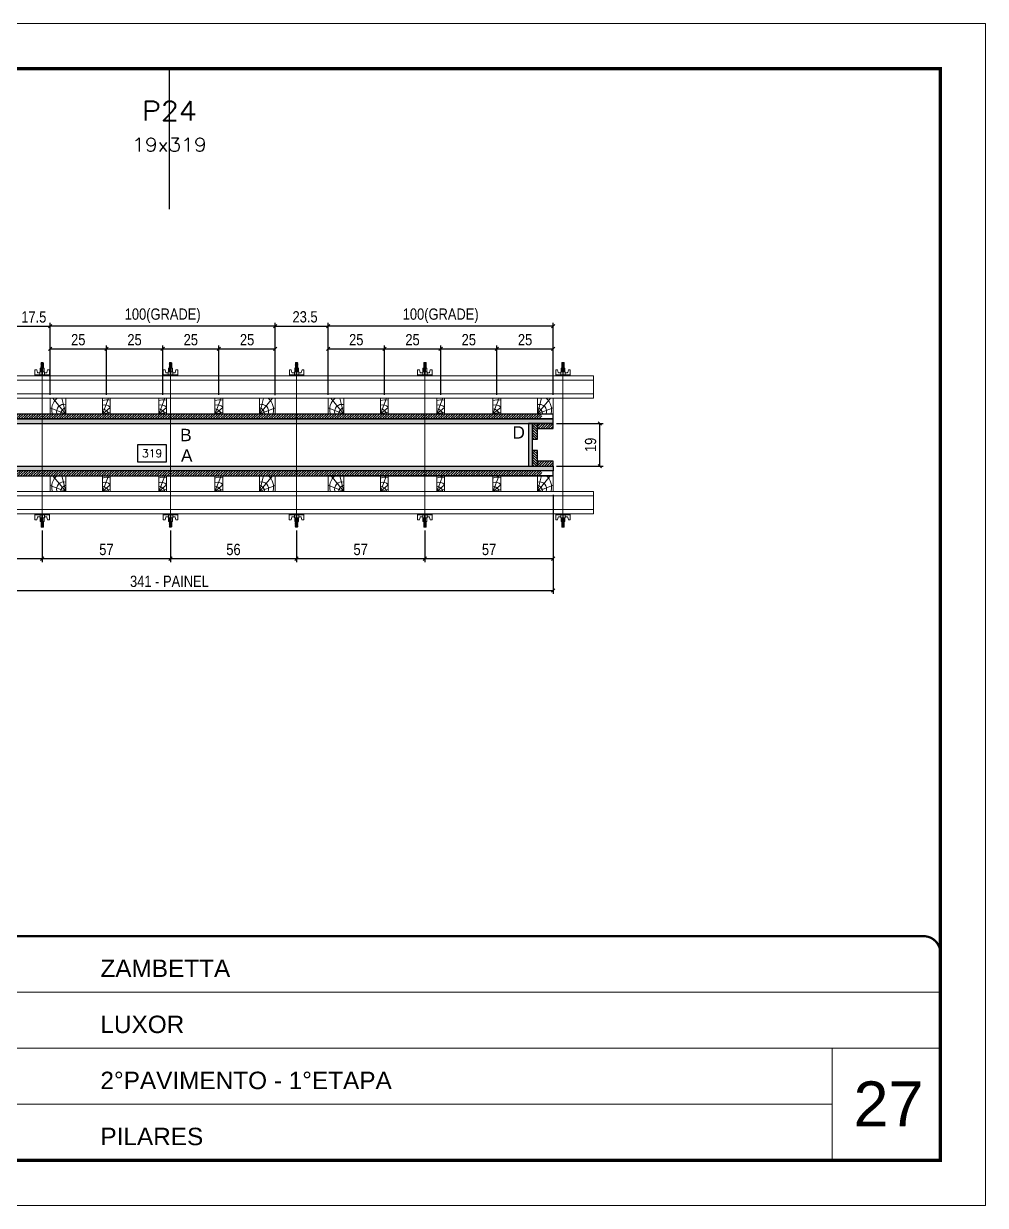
# Model space of a CAD drawing. Extents: x 14400 to 24104, y -21631 to 6985.
# Drawn here: x 18227 to 19082, y -957 to 93 of the extents above; entities that cross this region are included whole.
import ezdxf
from ezdxf.enums import TextEntityAlignment as Align

# ---------------------------------------------------------------- set-up
doc = ezdxf.new("R2010")
doc.units = 0
for name, pattern in [('CONTINUO', [0]), ('DASHED', [0.75, 0.5, -0.25]), ('HIDDEN', [0.375, 0.25, -0.125])]:
    doc.linetypes.add(name, pattern=pattern)
for name, color, linetype, lineweight in [('CARIMBO', 255, 'Continuous', 9), ('Folhas', 255, 'Continuous', 9), ('Hachura', 251, 'Continuous', 9), ('Madeira', 126, 'Continuous', 18), ('Perfil Metálico', 224, 'Continuous', 18), ('SARRAFO DE PRESSAO', 251, 'DASHED', 9), ('Texto Seção', 7, 'Continuous', 15)]:
    doc.layers.add(name, color=color, linetype=linetype, lineweight=lineweight)
for name, color, linetype in [('CHAPA', 1, 'Continuous'), ('COTA', 241, 'Continuous'), ('SARRAFO', 251, 'Continuous'), ('Texto de Titulo', 7, 'Continuous'), ('Texto Qtd Sarr', 242, 'Continuous'), ('TEXTO_GERAL', 7, 'Continuous')]:
    doc.layers.add(name, color=color, linetype=linetype)
doc.styles.add('ARIAL', font='arial.ttf')
doc.styles.add('COTA TECNICA 2X', font='techl___.ttf', dxfattribs={"height": 10})
doc.styles.add('ROMANS', font='romans.shx')
doc.dimstyles.new('SECAO PILAR', dxfattribs={"dimtxt": 10, "dimasz": 3, "dimexe": 3, "dimexo": 3, "dimgap": 3, "dimtad": 1, "dimdec": 1, "dimlfac": 0.5, "dimzin": 12, "dimdsep": 46, "dimtxsty": 'COTA TECNICA 2X', "dimblk1": 'OBLIQUE', "dimblk2": 'OBLIQUE', "dimsah": 1, "dimcen": 0.9, "dimclrd": 256, "dimclre": 256, "dimclrt": 256, "dimadec": 1, "dimazin": 3, "dimtfac": 1, "dimtdec": 1, "dimtmove": 0, "dimatfit": 3, "dimfxl": 1, "dimtolj": 1, "dimtzin": 12, "dimarcsym": 0})
doc.dimstyles.new('SECÇÃO 2', dxfattribs={"dimtxt": 7, "dimasz": 6, "dimexe": 0.18, "dimexo": 2, "dimgap": -4, "dimtad": 3, "dimdec": 1, "dimlfac": 0.5, "dimzin": 12, "dimdsep": 46, "dimtxsty": 'ROMANS', "dimblk": 'ARCHTICK', "dimcen": 0.09, "dimse1": 1, "dimse2": 1, "dimsd1": 1, "dimsd2": 1, "dimclrd": 180, "dimclre": 5, "dimclrt": 1, "dimadec": 0, "dimazin": 3, "dimtfac": 1, "dimtdec": 1, "dimtofl": 0, "dimtmove": 0, "dimatfit": 3, "dimldrblk": 'ARCHTICK', "dimfxl": 1, "dimtolj": 1, "dimtzin": 0, "dimarcsym": 0})

# ---------------------------------------------------------------- blocks, each defined once
blk = doc.blocks.new('9999999999')
at = {"color": 30, "linetype": 'CONTINUO'}
for p, q in [((98564.6, 34379.6), (99584, 34379.6)), ((98564.6, 34329.8), (99488, 34329.8)), ((99584, 34329.8), (99488, 34329.8)), ((99488, 34329.8), (99488, 34230.2)), ((98564.6, 34280), (99488, 34280))]:
    blk.add_line(p, q, dxfattribs=at)
at = {"color": 30, "linetype": 'CONTINUO', "const_width": 2}
blk.add_lwpolyline([(99584, 34230.2), (99584, 34414.4, 0.414214), (99569, 34429.4), (98229, 34429.4, 0.414214), (98214, 34414.4), (98214, 34245.2, 0.414214), (98229, 34230.2), (99584, 34230.2)], format="xyb", dxfattribs=at)
at = {"layer": 'Folhas'}
blk.add_lwpolyline([(98139, 34190.2), (99624, 34190.2), (99624, 35240.2), (98139, 35240.2)], close=True, dxfattribs=at)
at = {"layer": 'Folhas', "color": 30, "const_width": 3}
blk.add_lwpolyline([(98214, 34230.2), (99584, 34230.2), (99584, 35200.2), (98214, 35200.2)], close=True, dxfattribs=at)
at = {"color": 7, "linetype": 'Continuous', "ltscale": 5, "style": 'ARIAL'}
for s, height, p in [('ZAMBETTA', 15.48, (98837.7, 34393.1)), ('LUXOR', 15.48, (98837.7, 34343.3)), ('2°PAVIMENTO - 1°ETAPA', 15.483, (98837.7, 34293.5)), ('PILARES', 15.48, (98837.7, 34243.7))]:
    blk.add_text(s, height=height, dxfattribs=at).set_placement(p)
blk = doc.blocks.new('*D1179')
at = {"layer": 'COTA', "color": 180, "lineweight": -2, "transparency": 16777216}
for p, q in [((18354.4, -281), (18328.7, -281)), ((18328.7, -281), (18328.7, -296)), ((18354.4, -296), (18354.4, -281)), ((18328.7, -296), (18354.4, -296))]:
    blk.add_line(p, q, dxfattribs=at)
at = {"layer": 'Defpoints', "color": 0, "transparency": 16777216}
for p in [(18038, -300), (18676, -300), (18676, -300)]:
    blk.add_point(p, dxfattribs=at)
at = {"layer": 'COTA', "color": 1, "transparency": 16777216, "insert": (18341.6, -288.5), "char_height": 7, "attachment_point": 5, "style": 'ROMANS'}
blk.add_mtext('\\A1;319', dxfattribs=at)
blk = doc.blocks.new('_ArchTick')
at = {"color": 0, "linetype": 'ByBlock', "const_width": 0.15}
blk.add_lwpolyline([(-0.5, -0.5), (0.5, 0.5)], dxfattribs=at)
blk = doc.blocks.new('_Oblique')
at = {"color": 0, "linetype": 'ByBlock', "lineweight": -2}
blk.add_line((-0.5, -0.5), (0.5, 0.5), dxfattribs=at)
blk = doc.blocks.new('*D1180')
at = {"layer": 'COTA', "lineweight": -2, "transparency": 16777216}
for p, q in [((18016, -325.4), (18016, -413.5)), ((18698, -325.3), (18698, -413.5)), ((18016, -410.5), (18698, -410.5))]:
    blk.add_line(p, q, dxfattribs=at)
at = {"layer": 'Defpoints', "color": 0, "transparency": 16777216}
for p in [(18016, -322.4), (18698, -322.3), (18698, -410.5)]:
    blk.add_point(p, dxfattribs=at)
at = {"layer": 'COTA', "lineweight": -2, "transparency": 16777216, "xscale": 3, "yscale": 3, "zscale": 3, "rotation": 180}
blk.add_blockref('_Oblique', (18016, -410.5), dxfattribs=at)
at = {"layer": 'COTA', "lineweight": -2, "transparency": 16777216, "xscale": 3, "yscale": 3, "zscale": 3}
blk.add_blockref('_Oblique', (18698, -410.5), dxfattribs=at)
at = {"layer": 'COTA', "transparency": 16777216, "insert": (18357, -402.3), "char_height": 10, "attachment_point": 5, "style": 'COTA TECNICA 2X'}
blk.add_mtext('\\A1;341 - PAINEL', dxfattribs=at)
blk = doc.blocks.new('*D1182')
at = {"layer": 'COTA', "lineweight": -2, "transparency": 16777216}
for p, q in [((18698, -325.4), (18698, -385.1)), ((18584, -357.1), (18584, -385.1)), ((18584, -382.1), (18698, -382.1))]:
    blk.add_line(p, q, dxfattribs=at)
at = {"layer": 'Defpoints', "color": 0, "transparency": 16777216}
for p in [(18698, -322.4), (18584, -354.1), (18698, -382.1)]:
    blk.add_point(p, dxfattribs=at)
at = {"layer": 'COTA', "lineweight": -2, "transparency": 16777216, "xscale": 3, "yscale": 3, "zscale": 3, "rotation": 180}
blk.add_blockref('_Oblique', (18584, -382.1), dxfattribs=at)
at = {"layer": 'COTA', "lineweight": -2, "transparency": 16777216, "xscale": 3, "yscale": 3, "zscale": 3}
blk.add_blockref('_Oblique', (18698, -382.1), dxfattribs=at)
at = {"layer": 'COTA', "transparency": 16777216, "insert": (18641, -374), "char_height": 10, "attachment_point": 5, "style": 'COTA TECNICA 2X'}
blk.add_mtext('\\A1;57', dxfattribs=at)
blk = doc.blocks.new('titulo1')
at = {"layer": 'Defpoints', "color": 252, "linetype": 'HIDDEN', "ltscale": 2}
blk.add_line((0, 0), (0, 125), dxfattribs=at)
at = {"layer": 'Defpoints', "style": 'ROMANS', "oblique": 15}
blk.add_attdef('FOLHA', text='', height=10, dxfattribs=at).set_placement((0, 15.6), align=Align.MIDDLE_CENTER)
at = {"layer": 'Texto Qtd Sarr', "color": 3, "style": 'ROMANS', "oblique": 15}
for tag, height, p in [('TITULO', 17, (0, 71.4)), ('SEÇÃO', 12, (0, 41.5))]:
    blk.add_attdef(tag, text='', height=height, dxfattribs=at).set_placement(p, align=Align.MIDDLE_CENTER)
blk = doc.blocks.new('*D1183')
at = {"layer": 'COTA', "lineweight": -2, "transparency": 16777216}
for p, q in [((18701, -262), (18742.3, -262)), ((18739.3, -300), (18739.3, -262)), ((18701, -300), (18742.3, -300))]:
    blk.add_line(p, q, dxfattribs=at)
at = {"layer": 'Defpoints', "color": 0, "transparency": 16777216}
for p in [(18698, -262), (18739.3, -262), (18698, -300)]:
    blk.add_point(p, dxfattribs=at)
at = {"layer": 'COTA', "lineweight": -2, "transparency": 16777216, "xscale": 3, "yscale": 3, "zscale": 3}
for p, rotation in [((18739.3, -262), 90), ((18739.3, -300), 270)]:
    blk.add_blockref('_Oblique', p, dxfattribs=dict(at, rotation=rotation))
at = {"layer": 'COTA', "transparency": 16777216, "insert": (18731.2, -281), "char_height": 10, "attachment_point": 5, "rotation": 90, "style": 'COTA TECNICA 2X'}
blk.add_mtext('\\A1;19', dxfattribs=at)
blk = doc.blocks.new('C')
at = {"layer": 'Hachura', "color": 0}
for p, q in [((0, 3.22), (0, -3.22)), ((0.45, 3.22), (0, 3.22)), ((0.46, 3.16), (0, 3.16)), ((0.46, 3.05), (0, 3.05)), ((0.46, 2.88), (0, 2.88)), ((0, 2.75), (0, -1.16)), ((0.46, 2.65), (0, 2.65)), ((0.46, 2.23), (0, 2.23)), ((0.46, 1.51), (0, 1.51)), ((0.39, 0.49), (0.17, 0.49)), ((0.45, -3.23), (0.45, 3.22)), ((0.45, 3.22), (2.58, 3.22)), ((1.74, 0.97), (0.45, 0.97)), ((1.45, 0.1), (0.45, 0.1)), ((1.35, 1.94), (1.35, 0.96)), ((2.58, 2.39), (1.47, 2.09)), ((1.74, -0.97), (1.74, 0.97)), ((1.74, 0.97), (1.74, 0.84)), ((1.74, 0.97), (1.74, 0.84)), ((1.74, 0.84), (3.35, 0.84)), ((3.35, 0.45), (1.74, 0.45)), ((2.58, 3.22), (2.58, 2.39)), ((3.32, 0.84), (3.32, -0.84)), ((3.35, 0.84), (3.35, -0.84)), ((3.68, 0.45), (3.35, 0.45)), ((3.84, -0.52), (3.35, 0.45)), ((3.35, 0.06), (3.67, -0.57)), ((3.68, 0.45), (4.16, -0.52)), ((3.72, 0.5), (4.25, -0.57)), ((4.37, -0.55), (3.83, 0.53)), ((4.15, 0.45), (3.93, 0.45)), ((4.42, -0.52), (3.93, 0.45)), ((4.15, 0.45), (4.26, 0.45)), ((4.26, 0.45), (4.74, -0.52)), ((4.3, 0.5), (4.83, -0.57)), ((4.95, -0.55), (4.41, 0.53)), ((4.51, 0.45), (4.84, 0.45)), ((5, -0.52), (4.51, 0.45)), ((4.84, 0.45), (5.32, -0.52)), ((4.88, 0.5), (5.41, -0.57)), ((5.53, -0.55), (4.99, 0.53)), ((5.58, -0.52), (5.09, 0.45)), ((5.42, 0.45), (5.09, 0.45)), ((5.58, -0.52), (5.09, 0.45)), ((5.42, 0.45), (5.74, -0.19)), ((5.46, 0.5), (5.74, -0.07)), ((5.74, 0.19), (5.57, 0.53)), ((5.74, 0.32), (5.68, 0.45)), ((5.68, 0.45), (5.74, 0.45)), ((5.74, 0.45), (5.9, 0.29)), ((5.74, 0.45), (5.74, -0.52)), ((5.9, -0.36), (5.9, 0.29)), ((0.45, 0), (0, 0)), ((0.46, -1.52), (0, -1.52)), ((0.46, -2.23), (0, -2.23)), ((0.46, -2.65), (0, -2.65)), ((0.46, -2.88), (0, -2.88)), ((0.46, -3.05), (0, -3.05)), ((0.46, -3.16), (0, -3.16)), ((0, -3.22), (2.57, -3.22)), ((0.08, -0.48), (0.29, -0.48)), ((0.29, -0.48), (0.4, -0.48)), ((0.45, 0), (0.45, -0.97)), ((0.45, -0.16), (1.45, -0.16)), ((0.45, -0.65), (0.45, -0.32)), ((0.45, -3.23), (0.45, -0.65)), ((0.45, -0.97), (1.74, -0.97)), ((1.35, -1.94), (1.35, -0.97)), ((2.58, -2.39), (1.47, -2.1)), ((3.35, -0.32), (1.74, -0.32)), ((3.35, -0.84), (1.74, -0.84)), ((2.58, -3.23), (2.58, -2.39)), ((3.35, -0.07), (3.58, -0.52)), ((3.35, -0.52), (3.58, -0.52)), ((3.84, -0.52), (4.16, -0.52)), ((4.42, -0.52), (4.74, -0.52)), ((4.63, -0.52), (4.74, -0.52)), ((5, -0.52), (5.32, -0.52)), ((5.58, -0.52), (5.74, -0.52)), ((5.74, -0.52), (5.9, -0.36)), ((5.74, -0.52), (5.74, -0.52))]:
    blk.add_line(p, q, dxfattribs=at)
for centre, radius, start, end in [((1.52, 1.94), 0.161, 104.7436, 180), ((1.44, -0.03), 0.129, 272.695, 87.305), ((3.81, 0.39), 0.143, 25.5688, 154.4312), ((4.39, 0.39), 0.143, 25.5688, 154.4312), ((4.97, 0.39), 0.143, 25.5688, 154.4312), ((5.55, 0.39), 0.143, 25.5688, 154.4312), ((0.17, -0.37), 0.174, 221.744, 317.8592), ((1.52, -1.94), 0.161, 180, 255.2564), ((3.71, -0.4), 0.174, 222.1408, 318.256), ((4.29, -0.4), 0.174, 222.1408, 318.256), ((4.87, -0.4), 0.174, 222.1408, 318.256), ((5.45, -0.4), 0.174, 222.1408, 318.256), ((5.61, -0.4), 0.174, 317.8592, 318.256)]:
    blk.add_arc(centre, radius, start, end, dxfattribs=at)
blk = doc.blocks.new('*D1184')
at = {"layer": 'COTA', "lineweight": -2, "transparency": 16777216}
for p, q in [((18130, -357.1), (18130, -385.1)), ((18244, -357.1), (18244, -385.1)), ((18130, -382.1), (18244, -382.1))]:
    blk.add_line(p, q, dxfattribs=at)
at = {"layer": 'Defpoints', "color": 0, "transparency": 16777216}
for p in [(18130, -354.1), (18244, -354.1), (18244, -382.1)]:
    blk.add_point(p, dxfattribs=at)
at = {"layer": 'COTA', "lineweight": -2, "transparency": 16777216, "xscale": 3, "yscale": 3, "zscale": 3, "rotation": 180}
blk.add_blockref('_Oblique', (18130, -382.1), dxfattribs=at)
at = {"layer": 'COTA', "lineweight": -2, "transparency": 16777216, "xscale": 3, "yscale": 3, "zscale": 3}
blk.add_blockref('_Oblique', (18244, -382.1), dxfattribs=at)
at = {"layer": 'COTA', "transparency": 16777216, "insert": (18187, -374), "char_height": 10, "attachment_point": 5, "style": 'COTA TECNICA 2X'}
blk.add_mtext('\\A1;57', dxfattribs=at)
blk = doc.blocks.new('PONTALETE')
at = {"layer": 'Madeira'}
for q in [(2.71, 7), (7, 5.76), (7, 1.74)]:
    blk.add_line((0, 0), q, dxfattribs=at)
blk.add_lwpolyline([(0, 0), (7, 0), (7, 7), (0, 7)], close=True, dxfattribs=at)
for centre, radius, start, end in [((2.04, 0.06), 6.23, 37.2818, 109.0913), ((1.09, 0.9), 3.19, 343.603, 109.9847), ((-0.21, -0.78), 3.09, 14.6322, 86.0383)]:
    blk.add_arc(centre, radius, start, end, dxfattribs=at)
blk = doc.blocks.new('MEIO PONTALETE')
at = {"layer": 'Madeira'}
for q in [(2.71, 7), (3.5, 2.88), (3.5, 0.87)]:
    blk.add_line((0, 0), q, dxfattribs=at)
blk.add_lwpolyline([(0, 0), (3.5, 0), (3.5, 7), (0, 7)], close=True, dxfattribs=at)
for centre, radius, start, end in [((2.04, 0.06), 6.23, 76.4499, 109.0913), ((1.09, 0.9), 3.19, 40.9063, 109.9847), ((-0.21, -0.78), 3.09, 14.6322, 86.0383)]:
    blk.add_arc(centre, radius, start, end, dxfattribs=at)
blk = doc.blocks.new('*D1190')
at = {"layer": 'COTA', "lineweight": -2, "transparency": 16777216}
for p, q in [((18216, -236.7), (18216, -172.5)), ((18216, -175.5), (18251, -175.5)), ((18251, -236.6), (18251, -172.5))]:
    blk.add_line(p, q, dxfattribs=at)
at = {"layer": 'Defpoints', "color": 0, "transparency": 16777216}
for p in [(18251, -175.5), (18216, -239.7), (18251, -239.6)]:
    blk.add_point(p, dxfattribs=at)
at = {"layer": 'COTA', "lineweight": -2, "transparency": 16777216, "xscale": 3, "yscale": 3, "zscale": 3, "rotation": 180}
blk.add_blockref('_Oblique', (18216, -175.5), dxfattribs=at)
at = {"layer": 'COTA', "lineweight": -2, "transparency": 16777216, "xscale": 3, "yscale": 3, "zscale": 3}
blk.add_blockref('_Oblique', (18251, -175.5), dxfattribs=at)
at = {"layer": 'COTA', "transparency": 16777216, "insert": (18236.5, -167.4), "char_height": 10, "attachment_point": 5, "style": 'COTA TECNICA 2X'}
blk.add_mtext('\\A1;17.5', dxfattribs=at)
blk = doc.blocks.new('*D1191')
at = {"layer": 'COTA', "lineweight": -2, "transparency": 16777216}
for p, q in [((18251, -236.6), (18251, -192.7)), ((18251, -195.7), (18301, -195.7)), ((18301, -236.6), (18301, -192.7))]:
    blk.add_line(p, q, dxfattribs=at)
at = {"layer": 'Defpoints', "color": 0, "transparency": 16777216}
for p in [(18301, -195.7), (18251, -239.6), (18301, -239.6)]:
    blk.add_point(p, dxfattribs=at)
at = {"layer": 'COTA', "lineweight": -2, "transparency": 16777216, "xscale": 3, "yscale": 3, "zscale": 3, "rotation": 180}
blk.add_blockref('_Oblique', (18251, -195.7), dxfattribs=at)
at = {"layer": 'COTA', "lineweight": -2, "transparency": 16777216, "xscale": 3, "yscale": 3, "zscale": 3}
blk.add_blockref('_Oblique', (18301, -195.7), dxfattribs=at)
at = {"layer": 'COTA', "transparency": 16777216, "insert": (18276, -187.6), "char_height": 10, "attachment_point": 5, "style": 'COTA TECNICA 2X'}
blk.add_mtext('\\A1;25', dxfattribs=at)
blk = doc.blocks.new('*D1192')
at = {"layer": 'COTA', "lineweight": -2, "transparency": 16777216}
for p, q in [((18251, -236.6), (18251, -172.5)), ((18451, -175.5), (18251, -175.5)), ((18451, -236.7), (18451, -172.5))]:
    blk.add_line(p, q, dxfattribs=at)
at = {"layer": 'Defpoints', "color": 0, "transparency": 16777216}
for p in [(18251, -175.5), (18251, -239.6), (18451, -239.7)]:
    blk.add_point(p, dxfattribs=at)
at = {"layer": 'COTA', "lineweight": -2, "transparency": 16777216, "xscale": 3, "yscale": 3, "zscale": 3, "rotation": 180}
blk.add_blockref('_Oblique', (18251, -175.5), dxfattribs=at)
at = {"layer": 'COTA', "lineweight": -2, "transparency": 16777216, "xscale": 3, "yscale": 3, "zscale": 3}
blk.add_blockref('_Oblique', (18451, -175.5), dxfattribs=at)
at = {"layer": 'COTA', "transparency": 16777216, "insert": (18351, -166.3), "char_height": 10, "attachment_point": 5, "style": 'COTA TECNICA 2X'}
blk.add_mtext('\\A1;100(GRADE)', dxfattribs=at)
blk = doc.blocks.new('*D1193')
at = {"layer": 'COTA', "lineweight": -2, "transparency": 16777216}
for p, q in [((18301, -236.6), (18301, -192.7)), ((18301, -195.7), (18351, -195.7)), ((18351, -236.6), (18351, -192.7))]:
    blk.add_line(p, q, dxfattribs=at)
at = {"layer": 'Defpoints', "color": 0, "transparency": 16777216}
for p in [(18351, -195.7), (18301, -239.6), (18351, -239.6)]:
    blk.add_point(p, dxfattribs=at)
at = {"layer": 'COTA', "lineweight": -2, "transparency": 16777216, "xscale": 3, "yscale": 3, "zscale": 3, "rotation": 180}
blk.add_blockref('_Oblique', (18301, -195.7), dxfattribs=at)
at = {"layer": 'COTA', "lineweight": -2, "transparency": 16777216, "xscale": 3, "yscale": 3, "zscale": 3}
blk.add_blockref('_Oblique', (18351, -195.7), dxfattribs=at)
at = {"layer": 'COTA', "transparency": 16777216, "insert": (18326, -187.6), "char_height": 10, "attachment_point": 5, "style": 'COTA TECNICA 2X'}
blk.add_mtext('\\A1;25', dxfattribs=at)
blk = doc.blocks.new('*D1194')
at = {"layer": 'COTA', "lineweight": -2, "transparency": 16777216}
for p, q in [((18351, -236.6), (18351, -192.7)), ((18351, -195.7), (18401, -195.7)), ((18401, -236.6), (18401, -192.7))]:
    blk.add_line(p, q, dxfattribs=at)
at = {"layer": 'Defpoints', "color": 0, "transparency": 16777216}
for p in [(18401, -195.7), (18351, -239.6), (18401, -239.6)]:
    blk.add_point(p, dxfattribs=at)
at = {"layer": 'COTA', "lineweight": -2, "transparency": 16777216, "xscale": 3, "yscale": 3, "zscale": 3, "rotation": 180}
blk.add_blockref('_Oblique', (18351, -195.7), dxfattribs=at)
at = {"layer": 'COTA', "lineweight": -2, "transparency": 16777216, "xscale": 3, "yscale": 3, "zscale": 3}
blk.add_blockref('_Oblique', (18401, -195.7), dxfattribs=at)
at = {"layer": 'COTA', "transparency": 16777216, "insert": (18376, -187.6), "char_height": 10, "attachment_point": 5, "style": 'COTA TECNICA 2X'}
blk.add_mtext('\\A1;25', dxfattribs=at)
blk = doc.blocks.new('*D1195')
at = {"layer": 'COTA', "lineweight": -2, "transparency": 16777216}
for p, q in [((18401, -236.6), (18401, -192.7)), ((18401, -195.7), (18451, -195.7)), ((18451, -236.6), (18451, -192.7))]:
    blk.add_line(p, q, dxfattribs=at)
at = {"layer": 'Defpoints', "color": 0, "transparency": 16777216}
for p in [(18451, -195.7), (18401, -239.6), (18451, -239.6)]:
    blk.add_point(p, dxfattribs=at)
at = {"layer": 'COTA', "lineweight": -2, "transparency": 16777216, "xscale": 3, "yscale": 3, "zscale": 3, "rotation": 180}
blk.add_blockref('_Oblique', (18401, -195.7), dxfattribs=at)
at = {"layer": 'COTA', "lineweight": -2, "transparency": 16777216, "xscale": 3, "yscale": 3, "zscale": 3}
blk.add_blockref('_Oblique', (18451, -195.7), dxfattribs=at)
at = {"layer": 'COTA', "transparency": 16777216, "insert": (18426, -187.6), "char_height": 10, "attachment_point": 5, "style": 'COTA TECNICA 2X'}
blk.add_mtext('\\A1;25', dxfattribs=at)
blk = doc.blocks.new('*D1196')
at = {"layer": 'COTA', "lineweight": -2, "transparency": 16777216}
for p, q in [((18451, -236.6), (18451, -172.5)), ((18451, -175.5), (18498, -175.5)), ((18498, -236.6), (18498, -172.5))]:
    blk.add_line(p, q, dxfattribs=at)
at = {"layer": 'Defpoints', "color": 0, "transparency": 16777216}
for p in [(18498, -175.5), (18451, -239.6), (18498, -239.6)]:
    blk.add_point(p, dxfattribs=at)
at = {"layer": 'COTA', "lineweight": -2, "transparency": 16777216, "xscale": 3, "yscale": 3, "zscale": 3, "rotation": 180}
blk.add_blockref('_Oblique', (18451, -175.5), dxfattribs=at)
at = {"layer": 'COTA', "lineweight": -2, "transparency": 16777216, "xscale": 3, "yscale": 3, "zscale": 3}
blk.add_blockref('_Oblique', (18498, -175.5), dxfattribs=at)
at = {"layer": 'COTA', "transparency": 16777216, "insert": (18477.5, -167.3), "char_height": 10, "attachment_point": 5, "style": 'COTA TECNICA 2X'}
blk.add_mtext('\\A1;23.5', dxfattribs=at)
blk = doc.blocks.new('*D1197')
at = {"layer": 'COTA', "lineweight": -2, "transparency": 16777216}
for p, q in [((18498, -236.6), (18498, -192.7)), ((18498, -195.7), (18548, -195.7)), ((18548, -236.6), (18548, -192.7))]:
    blk.add_line(p, q, dxfattribs=at)
at = {"layer": 'Defpoints', "color": 0, "transparency": 16777216}
for p in [(18548, -195.7), (18498, -239.6), (18548, -239.6)]:
    blk.add_point(p, dxfattribs=at)
at = {"layer": 'COTA', "lineweight": -2, "transparency": 16777216, "xscale": 3, "yscale": 3, "zscale": 3, "rotation": 180}
blk.add_blockref('_Oblique', (18498, -195.7), dxfattribs=at)
at = {"layer": 'COTA', "lineweight": -2, "transparency": 16777216, "xscale": 3, "yscale": 3, "zscale": 3}
blk.add_blockref('_Oblique', (18548, -195.7), dxfattribs=at)
at = {"layer": 'COTA', "transparency": 16777216, "insert": (18523, -187.6), "char_height": 10, "attachment_point": 5, "style": 'COTA TECNICA 2X'}
blk.add_mtext('\\A1;25', dxfattribs=at)
blk = doc.blocks.new('*D1198')
at = {"layer": 'COTA', "lineweight": -2, "transparency": 16777216}
for p, q in [((18498, -236.6), (18498, -172.5)), ((18698, -175.5), (18498, -175.5)), ((18698, -236.6), (18698, -172.5))]:
    blk.add_line(p, q, dxfattribs=at)
at = {"layer": 'Defpoints', "color": 0, "transparency": 16777216}
for p in [(18498, -175.5), (18498, -239.6), (18698, -239.6)]:
    blk.add_point(p, dxfattribs=at)
at = {"layer": 'COTA', "lineweight": -2, "transparency": 16777216, "xscale": 3, "yscale": 3, "zscale": 3, "rotation": 180}
blk.add_blockref('_Oblique', (18498, -175.5), dxfattribs=at)
at = {"layer": 'COTA', "lineweight": -2, "transparency": 16777216, "xscale": 3, "yscale": 3, "zscale": 3}
blk.add_blockref('_Oblique', (18698, -175.5), dxfattribs=at)
at = {"layer": 'COTA', "transparency": 16777216, "insert": (18598, -166.3), "char_height": 10, "attachment_point": 5, "style": 'COTA TECNICA 2X'}
blk.add_mtext('\\A1;100(GRADE)', dxfattribs=at)
blk = doc.blocks.new('*D1199')
at = {"layer": 'COTA', "lineweight": -2, "transparency": 16777216}
for p, q in [((18548, -236.6), (18548, -192.7)), ((18548, -195.7), (18598, -195.7)), ((18598, -236.6), (18598, -192.7))]:
    blk.add_line(p, q, dxfattribs=at)
at = {"layer": 'Defpoints', "color": 0, "transparency": 16777216}
for p in [(18598, -195.7), (18548, -239.6), (18598, -239.6)]:
    blk.add_point(p, dxfattribs=at)
at = {"layer": 'COTA', "lineweight": -2, "transparency": 16777216, "xscale": 3, "yscale": 3, "zscale": 3, "rotation": 180}
blk.add_blockref('_Oblique', (18548, -195.7), dxfattribs=at)
at = {"layer": 'COTA', "lineweight": -2, "transparency": 16777216, "xscale": 3, "yscale": 3, "zscale": 3}
blk.add_blockref('_Oblique', (18598, -195.7), dxfattribs=at)
at = {"layer": 'COTA', "transparency": 16777216, "insert": (18573, -187.6), "char_height": 10, "attachment_point": 5, "style": 'COTA TECNICA 2X'}
blk.add_mtext('\\A1;25', dxfattribs=at)
blk = doc.blocks.new('*D1200')
at = {"layer": 'COTA', "lineweight": -2, "transparency": 16777216}
for p, q in [((18598, -236.6), (18598, -192.7)), ((18598, -195.7), (18648, -195.7)), ((18648, -236.6), (18648, -192.7))]:
    blk.add_line(p, q, dxfattribs=at)
at = {"layer": 'Defpoints', "color": 0, "transparency": 16777216}
for p in [(18648, -195.7), (18598, -239.6), (18648, -239.6)]:
    blk.add_point(p, dxfattribs=at)
at = {"layer": 'COTA', "lineweight": -2, "transparency": 16777216, "xscale": 3, "yscale": 3, "zscale": 3, "rotation": 180}
blk.add_blockref('_Oblique', (18598, -195.7), dxfattribs=at)
at = {"layer": 'COTA', "lineweight": -2, "transparency": 16777216, "xscale": 3, "yscale": 3, "zscale": 3}
blk.add_blockref('_Oblique', (18648, -195.7), dxfattribs=at)
at = {"layer": 'COTA', "transparency": 16777216, "insert": (18623, -187.6), "char_height": 10, "attachment_point": 5, "style": 'COTA TECNICA 2X'}
blk.add_mtext('\\A1;25', dxfattribs=at)
blk = doc.blocks.new('*D1201')
at = {"layer": 'COTA', "lineweight": -2, "transparency": 16777216}
for p, q in [((18648, -236.6), (18648, -192.7)), ((18648, -195.7), (18698, -195.7)), ((18698, -236.6), (18698, -192.7))]:
    blk.add_line(p, q, dxfattribs=at)
at = {"layer": 'Defpoints', "color": 0, "transparency": 16777216}
for p in [(18698, -195.7), (18648, -239.6), (18698, -239.6)]:
    blk.add_point(p, dxfattribs=at)
at = {"layer": 'COTA', "lineweight": -2, "transparency": 16777216, "xscale": 3, "yscale": 3, "zscale": 3, "rotation": 180}
blk.add_blockref('_Oblique', (18648, -195.7), dxfattribs=at)
at = {"layer": 'COTA', "lineweight": -2, "transparency": 16777216, "xscale": 3, "yscale": 3, "zscale": 3}
blk.add_blockref('_Oblique', (18698, -195.7), dxfattribs=at)
at = {"layer": 'COTA', "transparency": 16777216, "insert": (18673, -187.6), "char_height": 10, "attachment_point": 5, "style": 'COTA TECNICA 2X'}
blk.add_mtext('\\A1;25', dxfattribs=at)
blk = doc.blocks.new('*D1202')
at = {"layer": 'COTA', "lineweight": -2, "transparency": 16777216}
for p, q in [((18244, -357.1), (18244, -385.1)), ((18358, -357.1), (18358, -385.1)), ((18244, -382.1), (18358, -382.1))]:
    blk.add_line(p, q, dxfattribs=at)
at = {"layer": 'Defpoints', "color": 0, "transparency": 16777216}
for p in [(18244, -354.1), (18358, -354.1), (18358, -382.1)]:
    blk.add_point(p, dxfattribs=at)
at = {"layer": 'COTA', "lineweight": -2, "transparency": 16777216, "xscale": 3, "yscale": 3, "zscale": 3, "rotation": 180}
blk.add_blockref('_Oblique', (18244, -382.1), dxfattribs=at)
at = {"layer": 'COTA', "lineweight": -2, "transparency": 16777216, "xscale": 3, "yscale": 3, "zscale": 3}
blk.add_blockref('_Oblique', (18358, -382.1), dxfattribs=at)
at = {"layer": 'COTA', "transparency": 16777216, "insert": (18301, -374), "char_height": 10, "attachment_point": 5, "style": 'COTA TECNICA 2X'}
blk.add_mtext('\\A1;57', dxfattribs=at)
blk = doc.blocks.new('*D1203')
at = {"layer": 'COTA', "lineweight": -2, "transparency": 16777216}
for p, q in [((18469.9, -357.1), (18469.9, -385.1)), ((18583.9, -357.1), (18583.9, -385.1)), ((18469.9, -382.1), (18583.9, -382.1))]:
    blk.add_line(p, q, dxfattribs=at)
at = {"layer": 'Defpoints', "color": 0, "transparency": 16777216}
for p in [(18469.9, -354.1), (18583.9, -354.1), (18583.9, -382.1)]:
    blk.add_point(p, dxfattribs=at)
at = {"layer": 'COTA', "lineweight": -2, "transparency": 16777216, "xscale": 3, "yscale": 3, "zscale": 3, "rotation": 180}
blk.add_blockref('_Oblique', (18469.9, -382.1), dxfattribs=at)
at = {"layer": 'COTA', "lineweight": -2, "transparency": 16777216, "xscale": 3, "yscale": 3, "zscale": 3}
blk.add_blockref('_Oblique', (18583.9, -382.1), dxfattribs=at)
at = {"layer": 'COTA', "transparency": 16777216, "insert": (18526.9, -374), "char_height": 10, "attachment_point": 5, "style": 'COTA TECNICA 2X'}
blk.add_mtext('\\A1;57', dxfattribs=at)
blk = doc.blocks.new('*D1204')
at = {"layer": 'COTA', "lineweight": -2, "transparency": 16777216}
for p, q in [((18358, -357.1), (18358, -385.1)), ((18469.9, -357.1), (18469.9, -385.1)), ((18358, -382.1), (18469.9, -382.1))]:
    blk.add_line(p, q, dxfattribs=at)
at = {"layer": 'Defpoints', "color": 0, "transparency": 16777216}
for p in [(18358, -354.1), (18469.9, -354.1), (18469.9, -382.1)]:
    blk.add_point(p, dxfattribs=at)
at = {"layer": 'COTA', "lineweight": -2, "transparency": 16777216, "xscale": 3, "yscale": 3, "zscale": 3, "rotation": 180}
blk.add_blockref('_Oblique', (18358, -382.1), dxfattribs=at)
at = {"layer": 'COTA', "lineweight": -2, "transparency": 16777216, "xscale": 3, "yscale": 3, "zscale": 3}
blk.add_blockref('_Oblique', (18469.9, -382.1), dxfattribs=at)
at = {"layer": 'COTA', "transparency": 16777216, "insert": (18413.9, -374), "char_height": 10, "attachment_point": 5, "style": 'COTA TECNICA 2X'}
blk.add_mtext('\\A1;56', dxfattribs=at)

msp = doc.modelspace()

# ---------------------------------------------------------------- hatches: boundary and pattern name
at = {"layer": 'Hachura'}
h = msp.add_hatch(color=256, dxfattribs=at)
h.dxf.hatch_style = 1
h.paths.add_polyline_path([(18697.97, -261.98), (18697.97, -257.98), (18015.97, -257.98), (18015.97, -261.98)])
h = msp.add_hatch(dxfattribs=at)
h.set_pattern_fill('ANSI31', color=256, scale=0.5, angle=180, style=0)
h.set_pattern_definition([(225, (8914.0154, -23182.9835), (1.12253202, -1.12253202), [])])
h.paths.add_polyline_path([(18687.95, -253.58), (18687.97, -257.98), (18025.97, -257.98), (18025.97, -253.58)])
h = msp.add_hatch(color=256, dxfattribs=at)
h.dxf.hatch_style = 1
h.paths.add_polyline_path([(18675.97, -299.98), (18679.57, -299.98), (18679.57, -261.98), (18675.97, -261.98)])
h = msp.add_hatch(dxfattribs=at)
h.set_pattern_fill('ANSI31', color=256, scale=0.5, angle=270, style=0)
h.set_pattern_definition([(315, (41575.3754, -9764.9272), (1.12253202, 1.12253202), [])])
h.paths.add_polyline_path([(18683.97, -275.98), (18679.57, -275.98), (18679.57, -261.98), (18683.97, -261.98)])
h = msp.add_hatch(dxfattribs=at)
h.set_pattern_fill('ANSI31', color=256, scale=0.5, angle=180, style=0)
h.set_pattern_definition([(225, (9560.0154, -23191.3835), (1.12253202, -1.12253202), [])])
h.paths.add_polyline_path([(18697.97, -261.98), (18697.97, -266.38), (18683.97, -266.38), (18683.97, -261.98)])
h = msp.add_hatch(dxfattribs=at)
h.set_pattern_fill('ANSI31', color=256, scale=0.5, angle=270, style=0)
h.set_pattern_definition([(315, (41575.3754, -9788.9272), (1.12253202, 1.12253202), [])])
h.paths.add_polyline_path([(18683.97, -299.98), (18679.57, -299.98), (18679.57, -285.98), (18683.97, -285.98)])
h = msp.add_hatch(color=256, dxfattribs=at)
h.dxf.hatch_style = 1
h.paths.add_polyline_path([(18697.97, -299.98), (18697.97, -303.98), (18015.97, -303.98), (18015.97, -299.98)])
h = msp.add_hatch(dxfattribs=at)
h.set_pattern_fill('ANSI31', color=256, scale=0.5, angle=180, style=0)
h.set_pattern_definition([(225, (8914.0154, -23233.3835), (1.12253202, -1.12253202), [])])
h.paths.add_polyline_path([(18687.97, -308.25), (18687.95, -303.98), (18025.97, -303.98), (18025.97, -303.97), (18025.97, -303.98), (18025.97, -308.38)])
h = msp.add_hatch(dxfattribs=at)
h.set_pattern_fill('ANSI31', color=256, scale=0.5, angle=180, style=0)
h.set_pattern_definition([(225, (9195.0154, -23191.3835), (1.12253202, -1.12253202), [])])
h.paths.add_polyline_path([(18683.97, -299.98), (18683.97, -295.58), (18697.97, -295.58), (18697.97, -299.98)])

# ---------------------------------------------------------------- linework, layer by layer
at = {"layer": 'CHAPA'}
for points in [[(18697.97, -261.98), (18697.97, -257.98), (18015.97, -257.98), (18015.97, -261.98)], [(18675.97, -299.98), (18679.57, -299.98), (18679.57, -261.98), (18675.97, -261.98)], [(18697.97, -299.98), (18697.97, -303.98), (18015.97, -303.98), (18015.97, -299.98)]]:
    msp.add_lwpolyline(points, close=True, dxfattribs=at)
at = {"layer": 'Hachura'}
for p, q in [((18243.97, -353.15), (18243.97, -212.6)), ((18357.97, -353.15), (18357.97, -212.6)), ((18469.97, -353.15), (18469.97, -212.6)), ((18583.97, -353.15), (18583.97, -212.6)), ((18706.66, -353.15), (18706.66, -212.6))]:
    msp.add_line(p, q, dxfattribs=at)
at = {"layer": 'Madeira'}
for points in [[(18250.96, -253.6), (18250.97, -239.6), (18450.96, -239.61), (18450.95, -253.61)], [(18497.96, -253.57), (18497.97, -239.57), (18697.97, -239.58), (18697.95, -253.58)], [(18250.96, -322.39), (18250.97, -308.39), (18450.96, -308.39), (18450.95, -322.39)], [(18497.96, -322.36), (18497.97, -308.36), (18697.97, -308.36), (18697.95, -322.36)]]:
    msp.add_lwpolyline(points, close=True, dxfattribs=at)
at = {"layer": 'Perfil Metálico'}
for p, q in [((18733.69, -223.64), (17980.25, -223.64)), ((18733.69, -235.64), (17980.25, -235.64)), ((18733.69, -326.38), (17980.25, -326.38)), ((18733.69, -338.38), (17980.25, -338.38))]:
    msp.add_line(p, q, dxfattribs=at)
for points in [[(18733.69, -239.57), (18733.69, -219.57), (17980.25, -219.64), (17980.25, -239.64)], [(17980.25, -322.38), (17980.25, -342.38), (18733.69, -342.32), (18733.69, -322.32)]]:
    msp.add_lwpolyline(points, close=True, dxfattribs=at)
at = {"layer": 'SARRAFO'}
for points in [[(18015.97, -257.98), (18697.97, -257.98), (18697.95, -253.58), (18015.97, -253.58)], [(18015.97, -257.98), (18697.97, -257.98), (18697.95, -253.58), (18015.97, -253.58)], [(18679.57, -261.98), (18679.57, -275.98), (18683.97, -275.98), (18683.97, -261.98)], [(18679.57, -261.98), (18679.57, -275.98), (18683.97, -275.98), (18683.97, -261.98)], [(18683.97, -266.38), (18697.97, -266.38), (18697.97, -261.98), (18683.97, -261.98)], [(18683.97, -266.38), (18697.97, -266.38), (18697.97, -261.98), (18683.97, -261.98)], [(18679.57, -285.98), (18679.57, -299.98), (18683.97, -299.98), (18683.97, -285.98)], [(18679.57, -285.98), (18679.57, -299.98), (18683.97, -299.98), (18683.97, -285.98)], [(18015.97, -308.38), (18697.97, -308.38), (18697.95, -303.98), (18015.97, -303.98)], [(18015.97, -308.38), (18697.97, -308.38), (18697.95, -303.98), (18015.97, -303.98)], [(18697.97, -295.58), (18683.97, -295.58), (18683.97, -299.98), (18697.97, -299.98)], [(18697.97, -295.58), (18683.97, -295.58), (18683.97, -299.98), (18697.97, -299.98)]]:
    msp.add_lwpolyline(points, close=True, dxfattribs=at)

# ---------------------------------------------------------------- block references
at = {"layer": 'Hachura', "linetype": 'Continuous', "yscale": 2, "zscale": 2}
for p, xscale, rotation in [((18243.93, -219.6), 2, 90.00000000000001), ((18357.96, -219.6), 2, 90.00000000000001), ((18470.01, -219.6), -2, 270), ((18583.96, -219.6), 2, 90.00000000000001), ((18706.65, -219.6), 2, 90.00000000000001), ((18243.97, -342.35), -2, 90), ((18357.97, -342.35), -2, 90), ((18469.97, -342.35), 2, 270), ((18583.97, -342.35), -2, 90), ((18706.66, -342.35), -2, 90)]:
    msp.add_blockref('C', p, dxfattribs=dict(at, xscale=xscale, rotation=rotation))
at = {"layer": 'Madeira'}
for name, p, xscale, yscale, zscale, rotation in [('PONTALETE', (18264.96, -253.61), 2, 2, 2, 89.93708930310329), ('MEIO PONTALETE', (18297.46, -253.6), 1.999999997962732, 1.999999997962732, 1.999999997962732, 359.9370893031033), ('MEIO PONTALETE', (18347.46, -253.6), 1.999999997962732, 1.999999997962732, 1.999999997962732, 359.9370893031033), ('MEIO PONTALETE', (18397.46, -253.6), 1.999999997962732, 1.999999997962732, 1.999999997962732, 359.9370893031033), ('PONTALETE', (18436.95, -253.59), -2, 2, 2, 269.9370893031033), ('PONTALETE', (18511.96, -253.58), 2, 2, 2, 89.93708930310329), ('MEIO PONTALETE', (18544.46, -253.57), 1.999999997962732, 1.999999997962732, 1.999999997962732, 359.9370893031033), ('MEIO PONTALETE', (18594.46, -253.57), 1.999999997962732, 1.999999997962732, 1.999999997962732, 359.9370893031033), ('MEIO PONTALETE', (18644.46, -253.57), 1.999999997962732, 1.999999997962732, 1.999999997962732, 359.9370893031033), ('PONTALETE', (18683.95, -253.56), -2, 2, 2, 269.9370893031033), ('PONTALETE', (18264.96, -322.4), 2, 2, 2, 89.93708930310329), ('MEIO PONTALETE', (18297.46, -322.39), 1.999999997962732, 1.999999997962732, 1.999999997962732, 359.9370893031033), ('MEIO PONTALETE', (18347.46, -322.39), 1.999999997962732, 1.999999997962732, 1.999999997962732, 359.9370893031033), ('MEIO PONTALETE', (18397.46, -322.39), 1.999999997962732, 1.999999997962732, 1.999999997962732, 359.9370893031033), ('PONTALETE', (18436.95, -322.38), -2, 2, 2, 269.9370893031033), ('PONTALETE', (18511.96, -322.37), 2, 2, 2, 89.93708930310329), ('MEIO PONTALETE', (18544.46, -322.36), 1.999999997962732, 1.999999997962732, 1.999999997962732, 359.9370893031033), ('MEIO PONTALETE', (18594.46, -322.36), 1.999999997962732, 1.999999997962732, 1.999999997962732, 359.9370893031033), ('MEIO PONTALETE', (18644.46, -322.36), 1.999999997962732, 1.999999997962732, 1.999999997962732, 359.9370893031033), ('PONTALETE', (18683.95, -322.35), -2, 2, 2, 269.9370893031033)]:
    msp.add_blockref(name, p, dxfattribs=dict(at, xscale=xscale, yscale=yscale, zscale=zscale, rotation=rotation))
at = {"layer": 'SARRAFO DE PRESSAO', "color": 6, "linetype": 'ByBlock'}
msp.add_blockref('9999999999', (-80542.01, -35146.93), dxfattribs=at)
at = {"layer": 'Texto Seção'}
ref = msp.add_blockref('titulo1', (18356.97, -71.72), dxfattribs=at)
ref.add_attrib('TITULO', 'P24', dxfattribs={"layer": 'Texto de Titulo', "color": 7, "height": 17, "style": 'ROMANS', "width": 1.1}).set_placement((18356.97, 15.78), align=Align.MIDDLE_CENTER)
ref.add_attrib('SEÇÃO', '19x319', dxfattribs={"layer": 'Texto de Titulo', "color": 7, "height": 12, "style": 'ROMANS', "width": 1.1}).set_placement((18356.97, -14.22), align=Align.MIDDLE_CENTER)

# ---------------------------------------------------------------- texts
at = {"layer": 'CARIMBO', "style": 'ARIAL'}
msp.add_text('27', height=40, dxfattribs=at).set_placement((18964.83, -886.58))
at = {"layer": 'TEXTO_GERAL', "style": 'ARIAL'}
for s, p in [('B', (18371.62, -272.23)), ('D', (18667.33, -269.93)), ('A', (18372.37, -290.46))]:
    msp.add_text(s, height=11, dxfattribs=at).set_placement(p, align=Align.MIDDLE_CENTER)

# ---------------------------------------------------------------- dimensions: what is measured, and where the dimension line sits
at = {"layer": 'COTA'}
for base, p1, p2, dimstyle, picture, middle in [((18250.97, -175.53), (18215.96, -239.69), (18250.97, -239.62), 'SECAO PILAR', '*D1190', (18236.47, -175.53)), ((18497.97, -175.51), (18450.96, -239.6), (18497.97, -239.56), 'SECAO PILAR', '*D1196', (18477.47, -175.51)), ((18675.97, -299.98), (18037.97, -299.98), (18675.97, -299.98), 'SECÇÃO 2', '*D1179', (18341.58, -299.98))]:
    dim = msp.add_linear_dim(base=base, p1=p1, p2=p2, dimstyle=dimstyle, dxfattribs=at)
    dim.commit()
    dim.dimension.update_dxf_attribs({"geometry": picture, "text_midpoint": middle, "dimtype": 160})
for base, p1, p2, text, picture, middle in [((18250.97, -175.51), (18450.96, -239.65), (18250.97, -239.63), '<>(GRADE)', '*D1192', (18350.97, -166.29)), ((18497.97, -175.47), (18697.97, -239.62), (18497.97, -239.6), '<>(GRADE)', '*D1198', (18597.97, -166.25)), ((18697.97, -410.54), (18015.97, -322.37), (18697.97, -322.33), '<> - PAINEL', '*D1180', (18356.97, -402.32))]:
    dim = msp.add_linear_dim(base=base, p1=p1, p2=p2, text=text, dimstyle='SECAO PILAR', dxfattribs=at)
    dim.commit()
    dim.dimension.update_dxf_attribs({"geometry": picture, "text_midpoint": middle})
for base, p1, p2, picture, middle in [((18300.97, -195.7), (18250.97, -239.63), (18300.97, -239.64), '*D1191', (18275.97, -187.59)), ((18350.97, -195.7), (18300.97, -239.64), (18350.97, -239.64), '*D1193', (18325.97, -187.59)), ((18400.97, -195.7), (18350.97, -239.64), (18400.97, -239.64), '*D1194', (18375.97, -187.59)), ((18450.96, -195.7), (18400.97, -239.64), (18450.96, -239.64), '*D1195', (18425.97, -187.59)), ((18547.97, -195.67), (18497.97, -239.6), (18547.97, -239.61), '*D1197', (18522.97, -187.56)), ((18597.97, -195.67), (18547.97, -239.61), (18597.97, -239.61), '*D1199', (18572.97, -187.56)), ((18647.97, -195.67), (18597.97, -239.61), (18647.97, -239.61), '*D1200', (18622.97, -187.56)), ((18697.97, -195.67), (18647.97, -239.61), (18697.97, -239.61), '*D1201', (18672.97, -187.56)), ((18697.97, -382.11), (18584.04, -354.15), (18697.97, -322.38), '*D1182', (18641, -374)), ((18244.04, -382.11), (18130.04, -354.15), (18244.04, -354.15), '*D1184', (18187.04, -374)), ((18358.03, -382.11), (18244.04, -354.15), (18358.03, -354.15), '*D1202', (18301.04, -374)), ((18469.9, -382.11), (18357.97, -354.15), (18469.9, -354.15), '*D1204', (18413.93, -374)), ((18583.94, -382.11), (18469.9, -354.15), (18583.94, -354.15), '*D1203', (18526.92, -374))]:
    dim = msp.add_linear_dim(base=base, p1=p1, p2=p2, dimstyle='SECAO PILAR', dxfattribs=at)
    dim.commit()
    dim.dimension.update_dxf_attribs({"geometry": picture, "text_midpoint": middle})
dim = msp.add_linear_dim(base=(18739.27, -261.98), p1=(18697.97, -299.98), p2=(18697.97, -261.98), angle=90, dimstyle='SECAO PILAR', dxfattribs=at)
dim.commit()
dim.dimension.update_dxf_attribs({"geometry": '*D1183', "text_midpoint": (18731.18, -280.98)})

doc.saveas('drawing.dxf')
